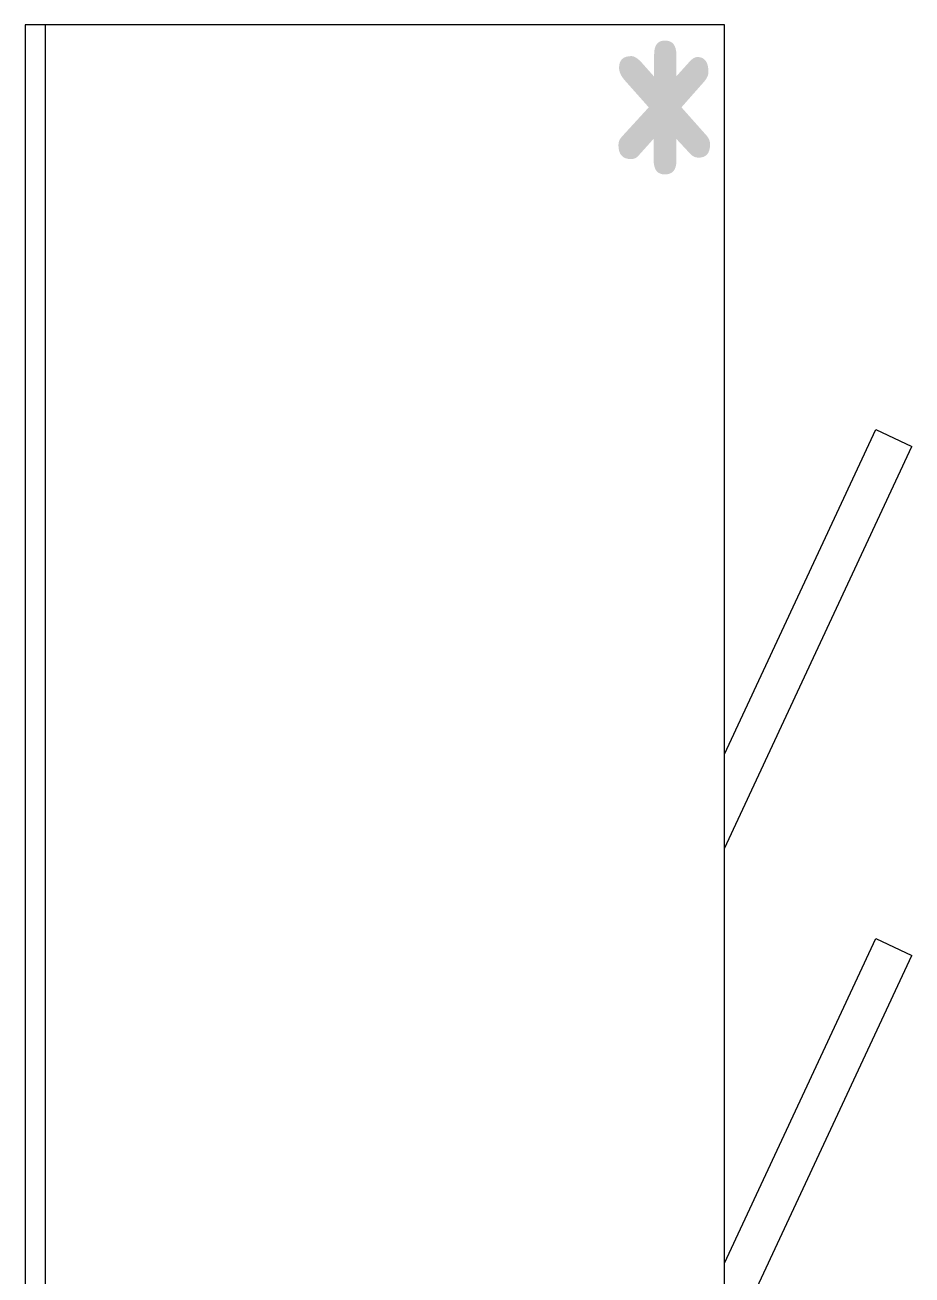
# Model space of a CAD drawing. Header units: millimetres. Extents: x -34838 to 729576, y -214038 to 121482.
# Drawn here: x 573014 to 573902, y -89583 to -88331 of the extents above; entities that cross this region are included whole.
import ezdxf

# ---------------------------------------------------------------- set-up
doc = ezdxf.new("R2010")
doc.units = ezdxf.units.MM
doc.header["$MEASUREMENT"] = 0
doc.layers.add('0_Ном._пера__1', color=7, linetype='Continuous', lineweight=13)
doc.styles.add('СГЕНЕРИР_СТИЛЬ_2', font='txt.shx')

msp = doc.modelspace()

# ---------------------------------------------------------------- linework, layer by layer
at = {"layer": '0_Ном._пера__1', "color": 7, "linetype": 'Continuous', "lineweight": 13}
for p, q in [((573013.8, -88331.3), (573013.8, -90131.3)), ((573713.8, -88331.3), (573013.8, -88331.3)), ((573033.8, -88331.3), (573033.8, -90131.3)), ((573713.8, -90131.3), (573713.8, -88331.3)), ((573713.8, -89061.7), (573865.4, -88736.5)), ((573865.4, -88736.5), (573901.6, -88753.4)), ((573713.8, -89156.3), (573901.6, -88753.4)), ((573713.8, -89571.7), (573865.4, -89246.5)), ((573865.4, -89246.5), (573901.6, -89263.4)), ((573713.8, -89666.3), (573901.6, -89263.4)), ((573713.8, -89266.3), (573713.8, -89266.3))]:
    msp.add_line(p, q, dxfattribs=at)

# ---------------------------------------------------------------- texts
at = {"layer": '0_Ном._пера__1', "color": 7, "linetype": 'Continuous', "lineweight": 13, "insert": (573748.6, -88498.9), "char_height": 240, "attachment_point": 7, "rotation": 90, "style": 'СГЕНЕРИР_СТИЛЬ_2'}
msp.add_mtext('\\A1;{\\pql;\\Ftxt.shx;*}', dxfattribs=at)

doc.saveas('drawing.dxf')
